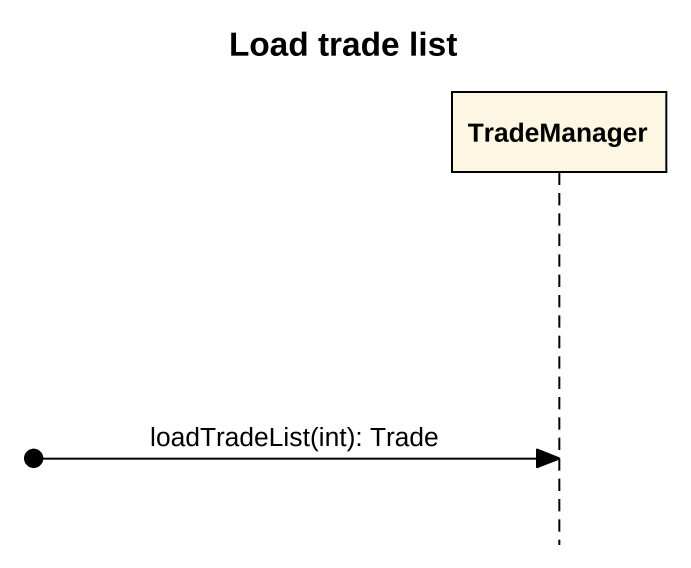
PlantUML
@startuml
title Load trade list
hide footbox
participant TradeManager

[o-> TradeManager : loadTradeList(int): Trade
@enduml
